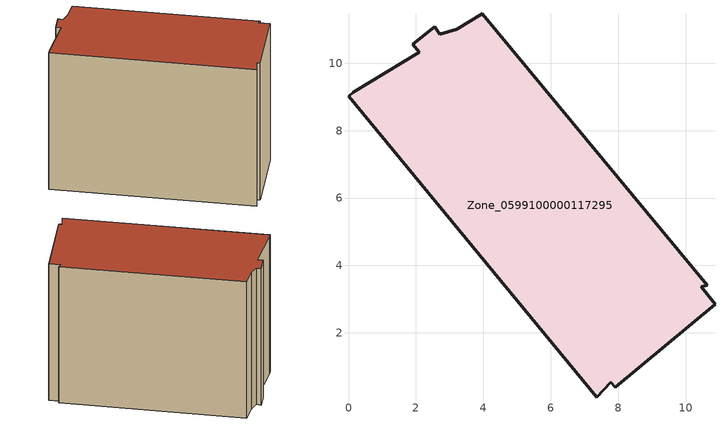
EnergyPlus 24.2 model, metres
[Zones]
Zone_0599100000117295
 floor ground (C_G): 10.65,3.41 10.47,3.36 10.88,2.85 7.92,0.39 7.78,0.54 7.37,0.09 0,9.02 0.14,9.13 2.1,10.33 1.91,10.56 2.56,11.08 2.71,10.85 3.21,11.01 3.96,11.47 z0
 wall outside (C_F): 7.37,0.09 7.78,0.54 7.92,0.39 10.88,2.85 10.47,3.36 10.65,3.41 3.96,11.47 3.21,11.01 2.71,10.85 2.56,11.08 1.91,10.56 2.1,10.33 0.14,9.13 0,9.02 7.37,0.09 z0:9.18
 roof outside (C_R): 10.47,3.36 10.65,3.41 3.96,11.47 3.21,11.01 2.71,10.85 2.56,11.08 1.91,10.56 2.1,10.33 0.14,9.13 0,9.02 7.37,0.09 7.78,0.54 7.92,0.39 10.88,2.85 z9.18
[BUILDING]
Pand.0599100000117295: North Axis=0; Terrain=City; Loads Convergence Tolerance Value=0.04; Temperature Convergence Tolerance Value=0.4; Solar Distribution=FullExterior; Maximum Number of Warmup Days=25; Minimum Number of Warmup Days=1
[Site:Location]
Rotterdam.The.Hague.AP_ZH_NLD Design_Conditions: Latitude=51.96; Longitude=4.45; Time Zone=1; Elevation=-4.5
[SITE:GROUNDTEMPERATURE:BUILDINGSURFACE]
18, 18, 18, 18, 18, 18, 18, 18, 18, 18, 18, 18
[MATERIAL] Thermal Absorptance=0.9; Solar Absorptance=0.7; Visible Absorptance=0.7
Name | Roughness | Thickness | Conductivity | Density | Specific Heat
G.TI.1946 | MediumSmooth | 0.15 | 1 | 540 | 1210
F.TI.1946 | Rough | 0.3 | 0.857143 | 1920 | 840
R.TI.1946 | MediumRough | 0.2 | 0.1 | 1500 | 1000
[CONSTRUCTION]
C_G: G.TI.1946
C_F: F.TI.1946
C_R: R.TI.1946
[ZONE]
Zone_0599100000117295: Type=1; Multiplier=1; Ceiling Height=Autocalculate; Volume=Autocalculate; Floor Area=autocalculate; Part of Total Floor Area=Yes
[ZONEINFILTRATION:DESIGNFLOWRATE]
Infil_Zone_0599100000117295: Zone or ZoneList or Space or SpaceList=Zone_0599100000117295; Schedule=AlwaysOn; Design Flow Rate Calculation Method=Flow/Area; Flow Rate per Floor Area=0.003; Constant Term Coefficient=1; Temperature Term Coefficient=0; Velocity Term Coefficient=0; Velocity Squared Term Coefficient=0
[HVACTEMPLATE:ZONE:IDEALLOADSAIRSYSTEM]
Zone_0599100000117295: Maximum Heating Supply Air Temperature=50; Minimum Cooling Supply Air Temperature=13; Maximum Heating Supply Air Humidity Ratio=0.0156; Minimum Cooling Supply Air Humidity Ratio=0.0077; Heating Limit=NoLimit; Cooling Limit=NoLimit; Dehumidification Control Type=ConstantSensibleHeatRatio; Cooling Sensible Heat Ratio=0.7; Dehumidification Setpoint=60; Humidification Control Type=None; Humidification Setpoint=30; Outdoor Air Method=None; Outdoor Air Flow Rate per Person=0.00944; Outdoor Air Flow Rate per Zone Floor Area=0; Outdoor Air Flow Rate per Zone=0; Demand Controlled Ventilation Type=None; Outdoor Air Economizer Type=NoEconomizer; Heat Recovery Type=None; Sensible Heat Recovery Effectiveness=0.7; Latent Heat Recovery Effectiveness=0.65
[ZONECONTROL:THERMOSTAT]
ThermostatControl_Zone_0599100000117295: Zone or ZoneList=Zone_0599100000117295; Control Type Schedule=DualSetpointControlType; Control 1=Thermostat_Zone_0599100000117295; Temperature Difference Between Cutout And Setpoint=0
[THERMOSTATSETPOINT:DUALSETPOINT]
Thermostat_Zone_0599100000117295: Heating Setpoint Temperature Schedule=HeatingSetpoint_Zone_0599100000117295; Cooling Setpoint Temperature Schedule=CoolingSetpoint_Zone_0599100000117295
[SCHEDULE:COMPACT]
HeatingSetpoint_Zone_0599100000117295: Through: 12/31, For: AllDays, Until: 24:00, 21
CoolingSetpoint_Zone_0599100000117295: Through: 12/31, For: AllDays, Until: 24:00, 24
DualSetpointControlType: Through: 12/31, For: AllDays, Until: 24:00, 4
AlwaysOn: Through: 12/31, For: AllDays, Until: 24:00, 1
